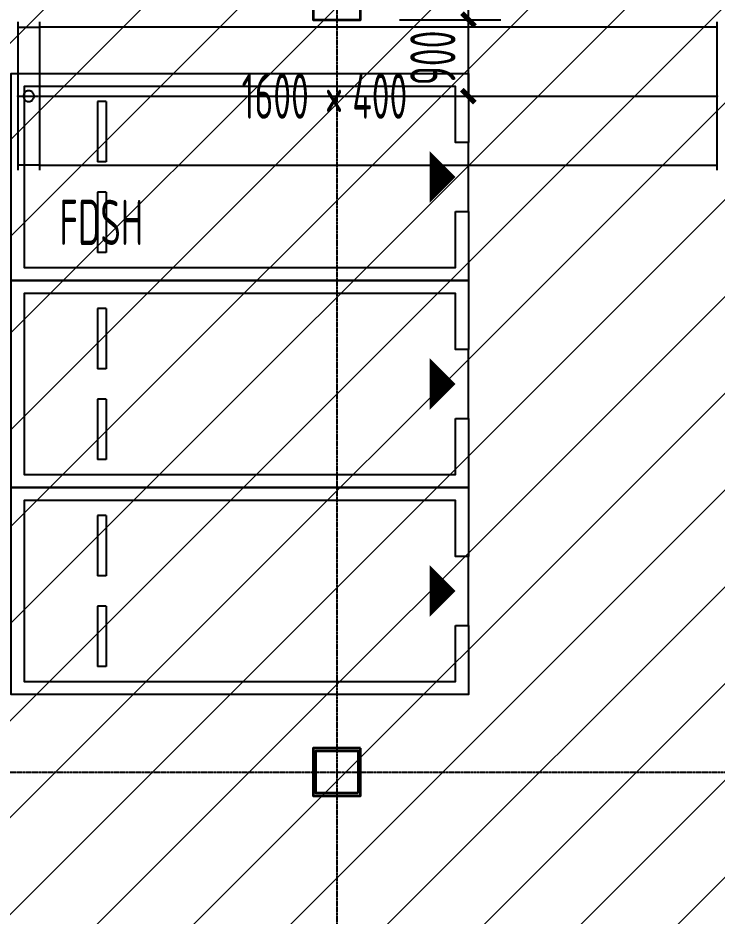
# Model space of a CAD drawing. Extents: x -20827274 to 1300756471, y -549375 to 3431892.
# Drawn here: x -26306 to -18201, y -293931 to -283515 of the extents above; entities that cross this region are included whole.
import ezdxf

# ---------------------------------------------------------------- set-up
doc = ezdxf.new("R2010")
doc.units = 0
doc.header["$LTSCALE"] = 10
for name, pattern in [('CENTER2', [1.125, 0.75, -0.125, 0.125, -0.125]), ('暖附图底图$0$DASH', [0.35, 0.25, -0.1]), ('暖附图底图$0$DOTE', [2.42, 2, -0.2, 0.02, -0.2])]:
    doc.linetypes.add(name, pattern=pattern)
for name, color, linetype in [('1-zs', 3, 'Continuous'), ('1-标注暖通', 4, 'Continuous'), ('DUCT-排烟中心线', 5, 'CENTER2'), ('DUCT-排烟标注', 3, 'Continuous'), ('DUCT-排烟法兰', 4, 'Continuous'), ('DUCT-排烟管', 2, 'Continuous'), ('DUCT-排烟管端线', 4, 'Continuous'), ('DUCT-排烟阀门', 7, 'Continuous'), ('H-TH_DIM', 3, 'Continuous'), ('暖附图底图$0$00-停车位', 8, 'Continuous'), ('暖附图底图$0$1-标注暖通', 8, 'Continuous'), ('暖附图底图$0$DOTE', 8, 'Continuous')]:
    doc.layers.add(name, color=color, linetype=linetype)
doc.layers.add('F-非人防区', color=105, linetype='Continuous', lineweight=15)
doc.layers.add('暖附图底图$0$钢柱', color=8, linetype='Continuous', lineweight=35)
doc.styles.add('8B2_02', font='tssdeng.shx', dxfattribs={"width": 0.6, "bigfont": 'TSSDCHN.shx'})
doc.styles.add('8B2_02_T3', font='tssdeng.shx', dxfattribs={"width": 0.6, "bigfont": 'TSSDCHN.shx'})
doc.dimstyles.new('_TCH_ARCH&&150', dxfattribs={"dimtxt": 525, "dimasz": 150, "dimexe": 375, "dimexo": 450, "dimgap": 150, "dimtad": 1, "dimdec": 0, "dimrnd": 50, "dimzin": 0, "dimdsep": 46, "dimtxsty": '8B2_02_T3', "dimblk": 'ARCHTICK', "dimcen": 0.09, "dimclrt": 7, "dimazin": 2, "dimtfac": 1, "dimtdec": 0, "dimtix": 1, "dimtmove": 2, "dimatfit": 3, "dimfxl": 0, "dimtolj": 1, "dimtzin": 0, "dimarcsym": 0})

# ---------------------------------------------------------------- blocks, each defined once
blk = doc.blocks.new('暖附图底图$0$车位2400x5300')
at = {"layer": '暖附图底图$0$00-停车位', "color": 251}
for p, q in [((-875, -1000), (-175, -1000)), ((-875, -1100), (-875, -1000)), ((-175, -1100), (-175, -1000)), ((175, -1000), (875, -1000)), ((175, -1100), (175, -1000)), ((875, -1100), (875, -1000)), ((-875, -1100), (-175, -1100)), ((175, -1100), (875, -1100)), ((400, -5300), (-400, -5300))]:
    blk.add_line(p, q, dxfattribs=at)
blk.add_lwpolyline([(400, -5150), (400, -5300), (1200, -5300), (1200, 0), (-1200, 0), (-1200, -5300), (-400, -5300), (-400, -5150), (-1050, -5150), (-1050, -150), (1050, -150), (1050, -5150), (400, -5150)], dxfattribs=at)
blk.add_lwpolyline([(0, -5150, 0, 600, 0), (0, -4850, 600, 600, 0)], format="xyseb", dxfattribs=at)
blk = doc.blocks.new('暖附图底图$0$A$C00330F2E')
at = {"layer": '暖附图底图$0$钢柱', "color": 4, "lineweight": 35}
for points in [[(49725, -108050), (49175, -108050), (49175, -108600), (49725, -108600)], [(49725, -117050), (49175, -117050), (49175, -117600), (49725, -117600)], [(49695, -117570), (49205, -117570), (49205, -117080), (49695, -117080)]]:
    blk.add_lwpolyline(points, close=True, dxfattribs=at)
blk = doc.blocks.new('暖附图底图$0$AFSFCS')
at = {"layer": '暖附图底图$0$DOTE', "color": 16, "linetype": '暖附图底图$0$DOTE', "ltscale": 1.5}
for p, q in [((-22608.6, -155629.3), (-22608.6, -385768.2)), ((-113117.3, -292260.4), (10791.4, -292260.4))]:
    blk.add_line(p, q, dxfattribs=at)
blk.add_blockref('暖附图底图$0$A$C00330F2E', (-72058.6, -174935.4))
at = {"layer": '暖附图底图$0$00-停车位', "xscale": -1, "rotation": 90}
for p in [(-26383.6, -285360.4), (-26383.6, -287760.4), (-26383.6, -290160.4)]:
    blk.add_blockref('暖附图底图$0$车位2400x5300', p, dxfattribs=at)
blk = doc.blocks.new('暖附图底图')
at = {"layer": '暖附图底图$0$1-标注暖通', "linetype": '暖附图底图$0$DASH'}
blk.add_blockref('暖附图底图$0$AFSFCS', (500000, 0), dxfattribs=at)
blk = doc.blocks.new('_ArchTick')
at = {"color": 0, "linetype": 'ByBlock', "const_width": 0.4}
blk.add_lwpolyline([(-0.5, -0.5), (0.5, 0.5)], dxfattribs=at)
blk = doc.blocks.new('*D1128')
at = {"layer": 'Defpoints', "color": 0, "transparency": 16777216}
for p in [(-22334, -283535), (-21084, -283535), (-22334, -284421)]:
    blk.add_point(p, dxfattribs=at)
at = {"layer": 'H-TH_DIM', "color": 0, "lineweight": -2, "transparency": 16777216}
for p, q in [((-21084, -283535), (-21084, -283385)), ((-21884, -283535), (-20709, -283535)), ((-21084, -284421), (-21084, -283535)), ((-21884, -284421), (-20709, -284421)), ((-21084, -284421), (-21084, -284571))]:
    blk.add_line(p, q, dxfattribs=at)
at = {"layer": 'H-TH_DIM', "color": 0, "lineweight": -2, "transparency": 16777216, "xscale": 150, "yscale": 150, "zscale": 150}
for p, rotation in [((-21084, -283535), 270), ((-21084, -284421), 90)]:
    blk.add_blockref('_ArchTick', p, dxfattribs=dict(at, rotation=rotation))
at = {"layer": 'H-TH_DIM', "color": 7, "transparency": 16777216, "insert": (-21496, -283978), "char_height": 525, "attachment_point": 5, "rotation": 90, "style": '8B2_02_T3'}
blk.add_mtext('\\A1;900', dxfattribs=at)

msp = doc.modelspace()

# ---------------------------------------------------------------- hatches: boundary and pattern name
at = {"layer": 'F-非人防区'}
h = msp.add_hatch(dxfattribs=at)
h.set_pattern_fill('ANSI31', color=8, scale=500)
h.set_pattern_definition([(45, (-67108.6, 126739.6), (-561.266, 561.266), [])])
edge = h.paths.add_edge_path()
edge.add_line((26041.4, -160910.4), (26041.4, -174910.4))
edge.add_line((26041.4, -174910.4), (44466.4, -174910.4))
edge.add_line((44466.4, -174910.4), (44466.4, -230535.4))
edge.add_line((44466.4, -230535.4), (29591.4, -230535.4))
edge.add_line((29591.4, -230535.4), (29591.4, -228585.4))
edge.add_line((29591.4, -228585.4), (32466.4, -228585.4))
edge.add_line((32466.4, -228585.4), (32466.4, -223185.4))
edge.add_line((32466.4, -223185.4), (6116.4, -223185.4))
edge.add_line((6116.4, -223185.4), (6116.4, -236210.4))
edge.add_line((6116.4, -236210.4), (5916.4, -236210.4))
edge.add_line((5916.4, -236210.4), (5921.1, -289912.2))
edge.add_line((5921.1, -289912.2), (35191.4, -289912.2))
edge.add_line((35191.4, -289912.2), (35191.4, -296310.4))
edge.add_line((35191.4, -296310.4), (35041.4, -296310.4))
edge.add_line((35041.4, -296310.4), (35041.4, -296910.4))
edge.add_line((35041.4, -296910.4), (35641.4, -296910.4))
edge.add_line((35641.4, -296910.4), (44736.4, -305099.6))
edge.add_line((44736.4, -305099.6), (22456.5, -329844))
edge.add_line((22456.5, -329844), (22456.5, -340006.4))
edge.add_line((22456.5, -340006.4), (-13248.1, -379660.4))
edge.add_line((-13248.1, -379660.4), (-90108.6, -379660.4))
edge.add_line((-90108.6, -379660.4), (-90108.6, -373660.4))
edge.add_line((-90108.6, -373660.4), (-91358.6, -373660.4))
edge.add_arc((-91358.6, -361660.4), 12000, 180, 270, ccw=False)
edge.add_line((-103358.6, -361660.4), (-103358.6, -333450.4))
edge.add_line((-103358.6, -333450.4), (-95358.6, -333436.6))
edge.add_line((-95358.6, -333436.6), (-95358.6, -160610.4))
edge.add_line((-95358.6, -160610.4), (-86333.4, -160610.4))
edge.add_line((-86333.4, -160610.4), (-86333.6, -149790))
edge.add_line((-86333.6, -149790), (-73433.4, -149790))
edge.add_line((-73433.4, -149790), (-73433.4, -160610.4))
edge.add_line((-73433.4, -160610.4), (26041.4, -160910.4))

# ---------------------------------------------------------------- linework, layer by layer
at = {"layer": 'DUCT-排烟中心线'}
msp.add_line((-26056, -284421.5), (-18201.2, -284421.5), dxfattribs=at)
at = {"layer": 'DUCT-排烟法兰'}
for p, q in [((-26306.3, -283561.5), (-26306.3, -285281.5)), ((-26056.1, -283561.5), (-26056.1, -285281.5)), ((-18201.1, -285281.5), (-18201.1, -283561.5))]:
    msp.add_line(p, q, dxfattribs=at)
at = {"layer": 'DUCT-排烟法兰', "color": 18, "true_color": 0x000000}
for p in [(-26306.2, -284421.5, 500), (-26056.2, -284421.5, 500), (-26056, -284421.5, 500), (-18201.2, -284421.5, 500)]:
    msp.add_point(p, dxfattribs=at)
at = {"layer": 'DUCT-排烟管'}
for p, q in [((-26306.2, -283621.5), (-26056.2, -283621.5)), ((-18201.2, -283621.5), (-26056, -283621.5)), ((-26056, -283621.5), (-26056, -285221.5)), ((-18201.2, -285221.5), (-18201.2, -283621.5)), ((-26056.2, -285221.5), (-26306.2, -285221.5)), ((-26056, -285221.5), (-18201.2, -285221.5))]:
    msp.add_line(p, q, dxfattribs=at)
at = {"layer": 'DUCT-排烟管端线'}
for p, q in [((-26306.2, -283621.5), (-26306.2, -285221.5)), ((-26056.2, -283621.5), (-26056.2, -285221.5))]:
    msp.add_line(p, q, dxfattribs=at)
at = {"layer": 'DUCT-排烟阀门'}
for p, q in [((-26290.6, -284421.5), (-26071.8, -284421.5)), ((-26243.3, -284414.5), (-26243.7, -284421.5)), ((-26243.7, -284421.5), (-26243.3, -284428.5)), ((-26242.2, -284407.5), (-26243.3, -284414.5)), ((-26243.3, -284428.5), (-26242.2, -284435.4)), ((-26240.2, -284400.8), (-26242.2, -284407.5)), ((-26242.2, -284435.4), (-26240.2, -284442.1)), ((-26237.5, -284394.3), (-26240.2, -284400.8)), ((-26240.2, -284442.1), (-26237.5, -284448.6)), ((-26234.1, -284388.2), (-26237.5, -284394.3)), ((-26237.5, -284448.6), (-26234.1, -284454.7)), ((-26230.1, -284382.5), (-26234.1, -284388.2)), ((-26234.1, -284454.7), (-26230.1, -284460.4)), ((-26225.4, -284377.3), (-26230.1, -284382.5)), ((-26220.2, -284372.6), (-26225.4, -284377.3)), ((-26214.5, -284368.5), (-26220.2, -284372.6)), ((-26208.3, -284365.1), (-26214.5, -284368.5)), ((-26201.9, -284362.5), (-26208.3, -284365.1)), ((-26195.1, -284360.5), (-26201.9, -284362.5)), ((-26188.2, -284359.4), (-26195.1, -284360.5)), ((-26181.2, -284359), (-26188.2, -284359.4)), ((-26174.2, -284359.4), (-26181.2, -284359)), ((-26167.3, -284360.5), (-26174.2, -284359.4)), ((-26160.6, -284362.5), (-26167.3, -284360.5)), ((-26154.1, -284365.1), (-26160.6, -284362.5)), ((-26148, -284368.5), (-26154.1, -284365.1)), ((-26142.3, -284372.6), (-26148, -284368.5)), ((-26137, -284377.3), (-26142.3, -284372.6)), ((-26132.4, -284382.5), (-26137, -284377.3)), ((-26128.3, -284388.2), (-26132.4, -284382.5)), ((-26132.4, -284460.4), (-26128.3, -284454.7)), ((-26124.9, -284394.3), (-26128.3, -284388.2)), ((-26128.3, -284454.7), (-26124.9, -284448.6)), ((-26122.2, -284400.8), (-26124.9, -284394.3)), ((-26124.9, -284448.6), (-26122.2, -284442.1)), ((-26120.3, -284407.5), (-26122.2, -284400.8)), ((-26122.2, -284442.1), (-26120.3, -284435.4)), ((-26119.1, -284414.5), (-26120.3, -284407.5)), ((-26120.3, -284435.4), (-26119.1, -284428.5)), ((-26118.7, -284421.5), (-26119.1, -284414.5)), ((-26119.1, -284428.5), (-26118.7, -284421.5)), ((-26230.1, -284460.4), (-26225.4, -284465.7)), ((-26225.4, -284465.7), (-26220.2, -284470.3)), ((-26220.2, -284470.3), (-26214.5, -284474.4)), ((-26214.5, -284474.4), (-26208.3, -284477.8)), ((-26208.3, -284477.8), (-26201.9, -284480.4)), ((-26201.9, -284480.4), (-26195.1, -284482.4)), ((-26195.1, -284482.4), (-26188.2, -284483.6)), ((-26188.2, -284483.6), (-26181.2, -284484)), ((-26181.2, -284484), (-26174.2, -284483.6)), ((-26174.2, -284483.6), (-26167.3, -284482.4)), ((-26167.3, -284482.4), (-26160.6, -284480.4)), ((-26160.6, -284480.4), (-26154.1, -284477.8)), ((-26154.1, -284477.8), (-26148, -284474.4)), ((-26148, -284474.4), (-26142.3, -284470.3)), ((-26142.3, -284470.3), (-26137, -284465.7)), ((-26137, -284465.7), (-26132.4, -284460.4))]:
    msp.add_line(p, q, dxfattribs=at)

# ---------------------------------------------------------------- block references
at = {"layer": '1-zs'}
msp.add_blockref('暖附图底图', (-500000, 0), dxfattribs=at)

# ---------------------------------------------------------------- texts
at = {"layer": '1-标注暖通', "style": '8B2_02', "width": 0.6}
msp.add_text('FDSH', height=525, dxfattribs=at).set_placement((-25825.8, -286147.9))
at = {"layer": 'DUCT-排烟标注', "style": '8B2_02', "width": 0.6}
for s, p in [('1600', (-23714.1, -284684, 500)), ('400', (-22429.9, -284684, 500)), ('×', (-22744.9, -284684, 500))]:
    msp.add_text(s, height=525, dxfattribs=at).set_placement(p)

# ---------------------------------------------------------------- dimensions: what is measured, and where the dimension line sits
at = {"layer": 'H-TH_DIM', "color": 1}
dim = msp.add_aligned_dim(p1=(-22333.6, -284421.5), p2=(-22333.6, -283535.4), distance=-1250, dimstyle='_TCH_ARCH&&150', dxfattribs=at)
dim.commit()
dim.dimension.update_dxf_attribs({"geometry": '*D1128', "text_midpoint": (-21496.1, -283978.4)})

doc.saveas('drawing.dxf')
